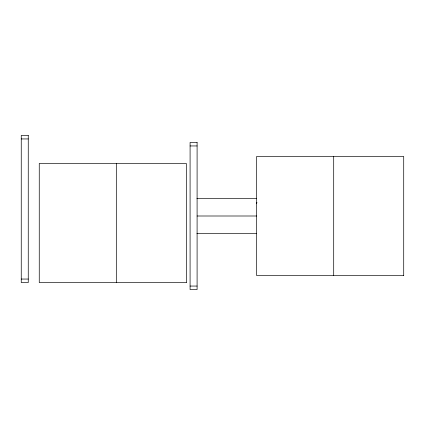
<?xml version="1.0" encoding="UTF-8"?>
<svg xmlns="http://www.w3.org/2000/svg" width="425" height="425" viewBox="0 0 425 425"><rect width="100%" height="100%" fill="white"/><g stroke="black" fill="none" stroke-linecap="round" stroke-linejoin="round"><path stroke-width="0.64" d="M256.636 203.617L256.923 202.327M21.25 138.943L28.257 138.943M190.087 145.95L197.094 145.95M196.908 198.491L256.636 198.491M197.094 216.001L256.636 216.001M196.908 233.516L256.636 233.516M403.75 275.549L256.636 275.549L256.636 156.458L403.713 156.458L403.713 275.549M21.25 279.05L28.257 279.05M186.373 282.551L39.259 282.551L39.259 163.46L186.336 163.46L186.336 282.551M190.087 286.057L197.094 286.057M333.699 156.458L333.699 275.549M116.317 163.46L116.317 282.551M28.257 135.442L21.25 135.442L21.25 282.551L28.257 282.551L28.257 135.442M197.094 142.449L190.087 142.449L190.087 289.558L197.094 289.558L197.094 142.449"/></g></svg>
